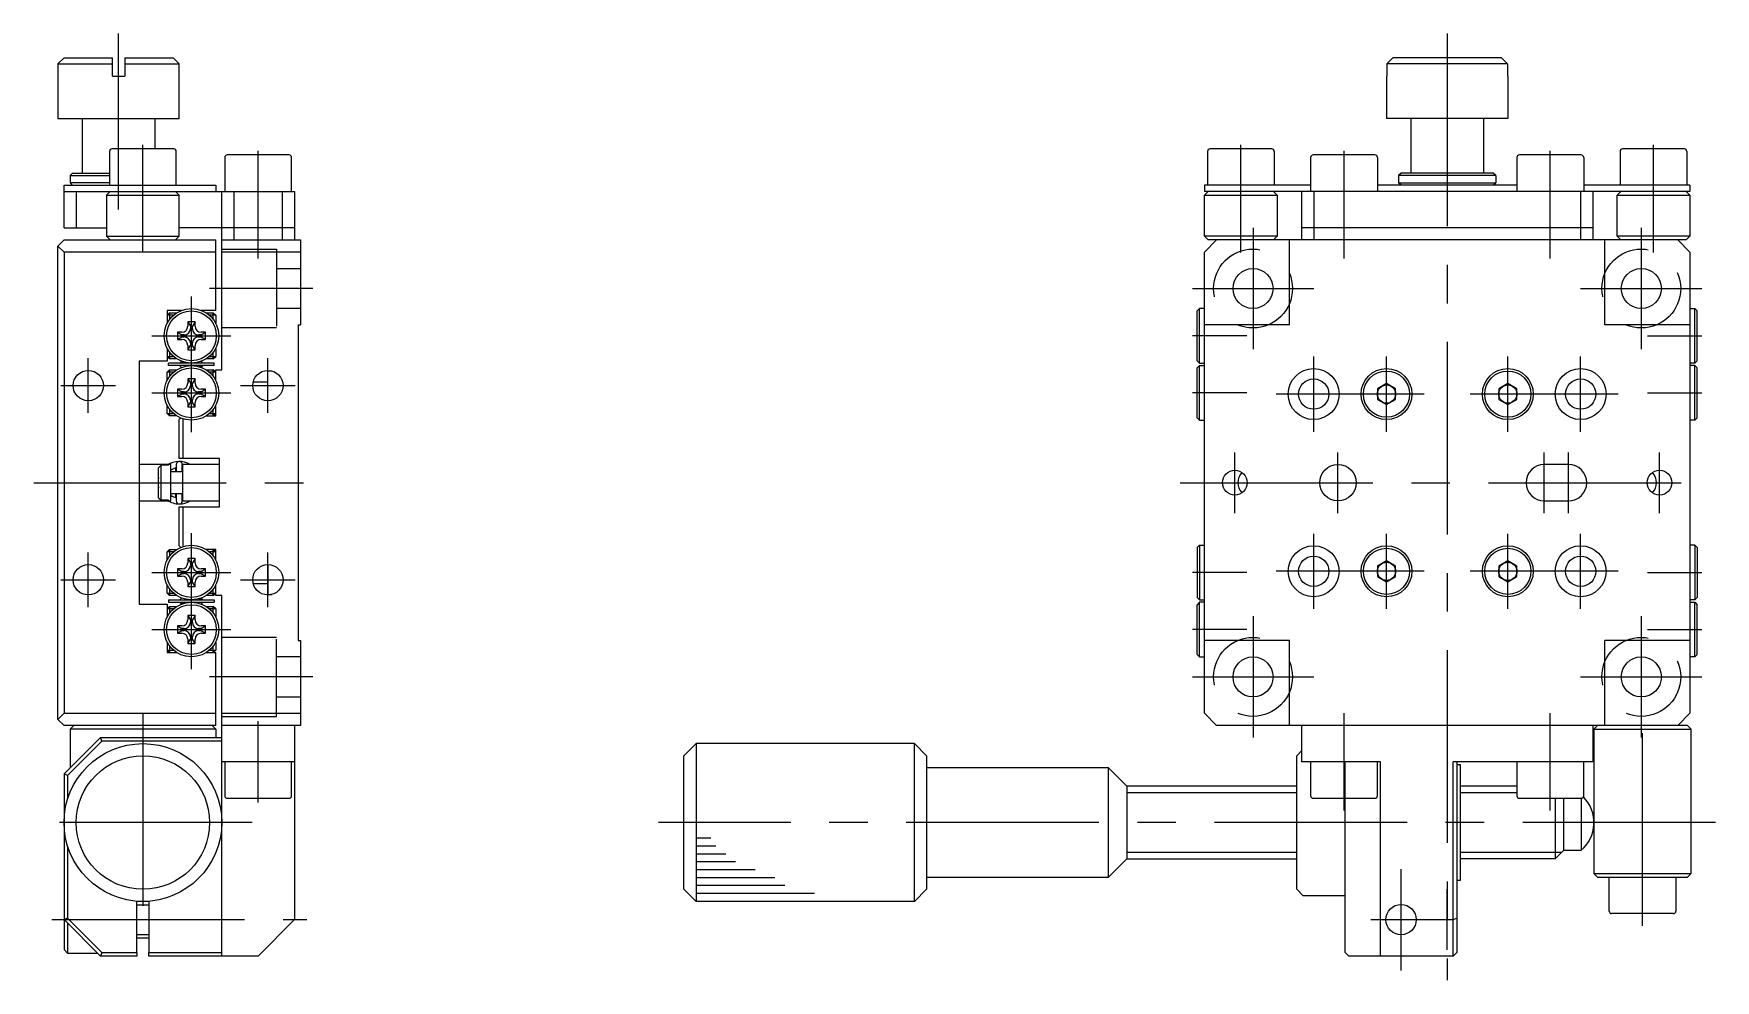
# Model space of a CAD drawing. Extents: x -2 to 350, y -8 to 197.
# Drawn here: x 211.3 to 349.9, y 63.1 to 141.1 of the extents above; entities that cross this region are included whole.
import ezdxf

# ---------------------------------------------------------------- set-up
doc = ezdxf.new("R2010")
doc.units = 0
doc.header["$LTSCALE"] = 0.5
doc.linetypes.add('CENTER', pattern=[50.8, 31.75, -6.35, 6.35, -6.35])
doc.linetypes.add('DASHED', pattern=[19.05, 12.7, -6.35])
for name, color, linetype in [('MSM_CENTER', 1, 'CENTER'), ('MSM_CONTINUOUS', 7, 'CONTINUOUS'), ('MSM_DASHED', 4, 'DASHED'), ('MSM_NARROW', 5, 'CONTINUOUS')]:
    doc.layers.add(name, color=color, linetype=linetype)

msp = doc.modelspace()

# ---------------------------------------------------------------- linework, layer by layer
at = {"layer": 'MSM_CENTER'}
for p, q in [((218.35, 126.59), (218.35, 141.09)), ((327.84, 141.09), (327.84, 63.09)), ((220.35, 123.06), (220.35, 131.94)), ((310.84, 123.06), (310.84, 131.94)), ((344.84, 123.06), (344.84, 131.94)), ((229.85, 122.56), (229.85, 131.44)), ((319.34, 122.56), (319.34, 131.44)), ((336.34, 122.56), (336.34, 131.44)), ((311.84, 125.09), (311.84, 115.09)), ((343.84, 125.09), (343.84, 115.09)), ((224.35, 108.24), (224.35, 119.44)), ((234.35, 120.09), (225.85, 120.09)), ((306.84, 120.09), (316.84, 120.09)), ((338.84, 120.09), (348.84, 120.09)), ((221.1, 116.19), (227.6, 116.19)), ((311.34, 116.19), (306.84, 116.19)), ((344.34, 116.19), (348.84, 116.19)), ((215.85, 109.84), (215.85, 114.34)), ((230.65, 109.84), (230.65, 114.34)), ((316.84, 108.29), (316.84, 114.49)), ((322.84, 108.29), (322.84, 114.49)), ((332.84, 108.29), (332.84, 114.49)), ((338.84, 108.29), (338.84, 114.49)), ((213.6, 112.09), (218.1, 112.09)), ((221.1, 111.49), (227.6, 111.49)), ((228.4, 112.09), (232.9, 112.09)), ((311.34, 111.49), (306.84, 111.49)), ((325.94, 111.39), (313.74, 111.39)), ((341.94, 111.39), (329.74, 111.39)), ((344.34, 111.49), (348.84, 111.49)), ((310.34, 101.59), (310.34, 106.59)), ((318.84, 101.59), (318.84, 106.59)), ((335.84, 101.59), (335.84, 106.59)), ((337.84, 101.59), (337.84, 106.59)), ((345.34, 101.59), (345.34, 106.59)), ((211.35, 104.09), (235.15, 104.09)), ((305.84, 104.09), (349.84, 104.09)), ((224.35, 88.74), (224.35, 99.94)), ((316.84, 93.69), (316.84, 99.89)), ((322.84, 93.69), (322.84, 99.89)), ((332.84, 93.69), (332.84, 99.89)), ((338.84, 93.69), (338.84, 99.89)), ((215.85, 93.84), (215.85, 98.34)), ((230.65, 93.84), (230.65, 98.34)), ((213.6, 96.09), (218.1, 96.09)), ((221.1, 96.69), (227.6, 96.69)), ((228.4, 96.09), (232.9, 96.09)), ((311.34, 96.69), (306.84, 96.69)), ((325.94, 96.79), (313.74, 96.79)), ((341.94, 96.79), (329.74, 96.79)), ((344.34, 96.69), (348.84, 96.69)), ((311.84, 93.09), (311.84, 83.09)), ((343.84, 93.09), (343.84, 83.09)), ((221.1, 91.99), (227.6, 91.99)), ((311.34, 91.99), (306.84, 91.99)), ((344.34, 91.99), (348.84, 91.99)), ((234.35, 88.09), (225.85, 88.09)), ((306.84, 88.09), (316.84, 88.09)), ((338.84, 88.09), (348.84, 88.09)), ((220.35, 85.09), (220.35, 67.09)), ((319.34, 77.09), (319.34, 85.09)), ((336.34, 77.09), (336.34, 85.09)), ((343.94, 67.59), (343.94, 85.09)), ((229.85, 77.74), (229.85, 84.44)), ((229.35, 76.09), (211.35, 76.09)), ((349.94, 76.09), (262.84, 76.09)), ((324.04, 63.91), (324.04, 72.26)), ((327.84, 65.59), (327.84, 70.59)), ((212.85, 68.09), (233.85, 68.09)), ((321.54, 68.09), (326.54, 68.09))]:
    msp.add_line(p, q, dxfattribs=at)
at = {"layer": 'MSM_CONTINUOUS'}
for p, q in [((213.85, 139.09), (213.35, 138.59)), ((213.85, 139.09), (217.85, 139.09)), ((217.85, 137.59), (217.85, 139.09)), ((218.85, 139.09), (222.85, 139.09)), ((218.85, 139.09), (218.85, 137.59)), ((222.85, 139.09), (223.35, 138.59)), ((323.37, 139.09), (322.87, 138.59)), ((332.32, 139.09), (323.37, 139.09)), ((332.32, 139.09), (332.82, 138.59)), ((213.35, 138.59), (213.35, 134.09)), ((213.35, 138.59), (217.85, 138.59)), ((217.85, 137.59), (218.85, 137.59)), ((218.85, 138.59), (223.35, 138.59)), ((223.35, 134.09), (223.35, 138.59)), ((322.84, 137.59), (322.84, 134.09)), ((322.87, 137.59), (322.84, 137.59)), ((332.82, 138.59), (322.87, 138.59)), ((322.87, 138.59), (322.87, 137.59)), ((332.82, 138.59), (332.82, 137.59)), ((332.84, 137.59), (332.82, 137.59)), ((332.84, 137.59), (332.84, 134.09)), ((213.35, 134.09), (223.35, 134.09)), ((215.35, 134.09), (215.35, 129.59)), ((221.35, 131.59), (221.35, 134.09)), ((332.84, 134.09), (322.84, 134.09)), ((324.84, 134.09), (324.84, 129.59)), ((330.84, 134.09), (330.84, 129.59)), ((217.6, 131.39), (217.6, 128.59)), ((222.9, 131.59), (217.8, 131.59)), ((223.1, 128.59), (223.1, 131.39)), ((227.1, 130.89), (227.1, 128.09)), ((232.4, 131.09), (227.3, 131.09)), ((232.6, 128.09), (232.6, 130.89)), ((308.09, 131.39), (308.09, 128.59)), ((313.39, 131.59), (308.29, 131.59)), ((313.59, 131.39), (313.59, 128.59)), ((316.59, 130.89), (316.59, 128.09)), ((321.89, 131.09), (316.79, 131.09)), ((322.09, 130.89), (322.09, 128.09)), ((333.59, 130.89), (333.59, 128.09)), ((338.89, 131.09), (333.79, 131.09)), ((339.09, 130.89), (339.09, 128.09)), ((342.09, 131.39), (342.09, 128.59)), ((347.39, 131.59), (342.29, 131.59)), ((347.59, 131.39), (347.59, 128.59)), ((214.35, 129.39), (214.55, 129.59)), ((214.35, 129.39), (214.35, 128.79)), ((214.35, 129.39), (217.6, 129.39)), ((214.55, 129.59), (217.6, 129.59)), ((324.04, 129.59), (323.84, 129.39)), ((323.84, 129.39), (323.84, 128.79)), ((331.84, 129.39), (323.84, 129.39)), ((331.64, 129.59), (324.04, 129.59)), ((331.84, 129.39), (331.64, 129.59)), ((331.84, 129.39), (331.84, 128.79)), ((213.85, 128.59), (226.35, 128.59)), ((213.85, 125.09), (213.85, 128.59)), ((213.85, 128.09), (232.85, 128.09)), ((214.55, 128.59), (214.35, 128.79)), ((217.6, 128.79), (214.35, 128.79)), ((214.85, 128.09), (214.85, 125.09)), ((217.35, 127.79), (217.65, 128.09)), ((217.35, 127.79), (217.35, 124.39)), ((217.35, 127.79), (223.35, 127.79)), ((223.35, 127.79), (223.05, 128.09)), ((223.35, 124.39), (223.35, 127.79)), ((226.35, 128.59), (226.35, 128.09)), ((226.85, 113.39), (226.85, 128.09)), ((227.85, 128.09), (227.85, 124.09)), ((231.85, 124.09), (231.85, 128.09)), ((232.85, 128.09), (232.85, 124.09)), ((307.84, 128.59), (307.84, 128.09)), ((316.59, 128.59), (307.84, 128.59)), ((347.84, 128.09), (307.84, 128.09)), ((307.84, 127.79), (308.14, 128.09)), ((307.84, 124.39), (307.84, 127.79)), ((307.84, 127.79), (313.84, 127.79)), ((313.54, 128.09), (313.84, 127.79)), ((313.84, 127.79), (313.84, 124.39)), ((313.84, 127.79), (313.84, 127.79)), ((315.84, 128.09), (315.84, 124.09)), ((316.84, 128.09), (316.84, 124.09)), ((333.59, 128.59), (322.09, 128.59)), ((324.04, 128.59), (323.84, 128.79)), ((323.84, 128.79), (331.84, 128.79)), ((331.64, 128.59), (331.84, 128.79)), ((338.84, 128.09), (338.84, 124.09)), ((347.84, 128.59), (339.09, 128.59)), ((339.84, 128.09), (339.84, 124.09)), ((341.84, 127.79), (342.14, 128.09)), ((341.84, 124.39), (341.84, 127.79)), ((341.84, 127.79), (347.84, 127.79)), ((347.54, 128.09), (347.84, 127.79)), ((347.84, 128.59), (347.84, 128.09)), ((347.84, 127.79), (347.84, 124.39)), ((347.84, 127.79), (347.84, 127.79)), ((213.85, 125.09), (217.35, 125.09)), ((232.85, 125.09), (223.35, 125.09)), ((339.84, 125.09), (315.84, 125.09)), ((213.35, 123.59), (213.85, 124.09)), ((213.85, 123.09), (213.35, 123.59)), ((213.35, 84.59), (213.35, 123.59)), ((213.85, 124.09), (226.35, 124.09)), ((217.35, 124.39), (223.35, 124.39)), ((217.65, 124.09), (217.35, 124.39)), ((223.35, 124.39), (223.05, 124.09)), ((226.35, 118.29), (226.35, 124.09)), ((226.85, 124.09), (233.35, 124.09)), ((233.35, 124.09), (233.35, 117.09)), ((308.14, 124.09), (307.84, 124.39)), ((313.84, 124.39), (307.84, 124.39)), ((308.84, 124.09), (307.84, 123.09)), ((347.54, 124.09), (308.14, 124.09)), ((313.84, 124.39), (313.54, 124.09)), ((314.84, 117.09), (314.84, 124.09)), ((340.84, 117.09), (340.84, 124.09)), ((342.14, 124.09), (341.84, 124.39)), ((347.84, 124.39), (341.84, 124.39)), ((347.84, 123.09), (346.84, 124.09)), ((347.84, 124.39), (347.54, 124.09)), ((213.85, 123.09), (213.85, 85.09)), ((226.35, 123.09), (213.85, 123.09)), ((233.35, 123.09), (226.85, 123.09)), ((307.84, 85.09), (307.84, 123.09)), ((347.84, 123.09), (347.84, 85.09)), ((223.54, 118.29), (222.35, 118.29)), ((222.35, 118.29), (222.35, 117.22)), ((222.55, 118.09), (222.35, 117.89)), ((222.87, 117.89), (222.35, 117.89)), ((222.55, 118.09), (222.55, 117.54)), ((222.55, 118.09), (223.14, 118.09)), ((223.45, 118.29), (223.47, 118.26)), ((226.35, 118.29), (225.15, 118.29)), ((225.22, 118.26), (225.25, 118.29)), ((225.55, 118.09), (226.15, 118.09)), ((226.35, 117.89), (225.82, 117.89)), ((226.15, 118.09), (226.35, 117.89)), ((226.15, 117.54), (226.15, 118.09)), ((226.35, 117.89), (226.35, 117.22)), ((307.44, 118.44), (307.24, 118.24)), ((307.24, 114.14), (307.24, 118.24)), ((307.84, 118.44), (307.44, 118.44)), ((307.44, 113.94), (307.44, 118.44)), ((347.84, 118.44), (348.24, 118.44)), ((348.24, 118.44), (348.44, 118.24)), ((348.24, 113.94), (348.24, 118.44)), ((348.44, 114.14), (348.44, 118.24)), ((223.55, 116.49), (223.2, 116.49)), ((223.2, 116.49), (223.2, 115.89)), ((223.2, 116.49), (223.55, 116.27)), ((224.65, 117.34), (224.05, 117.34)), ((224.05, 117.34), (224.05, 116.99)), ((224.05, 117.34), (224.26, 116.98)), ((224.26, 116.98), (224.26, 116.77)), ((224.26, 116.98), (224.43, 116.98)), ((224.65, 117.34), (224.43, 116.98)), ((224.43, 116.77), (224.43, 116.98)), ((224.65, 116.99), (224.65, 117.34)), ((225.14, 116.27), (225.5, 116.49)), ((225.5, 116.49), (225.15, 116.49)), ((225.5, 115.89), (225.5, 116.49)), ((233.15, 117.09), (233.35, 117.09)), ((233.15, 117.09), (233.15, 91.09)), ((314.84, 117.09), (307.84, 117.09)), ((347.84, 117.09), (340.84, 117.09)), ((222.35, 115.16), (222.35, 114.09)), ((223.2, 115.89), (223.55, 116.1)), ((223.2, 115.89), (223.55, 115.89)), ((223.76, 116.27), (223.55, 116.27)), ((223.55, 116.27), (223.55, 116.1)), ((223.55, 116.1), (223.76, 116.1)), ((224.05, 115.39), (224.05, 115.04)), ((224.05, 115.04), (224.26, 115.39)), ((224.05, 115.04), (224.65, 115.04)), ((224.26, 115.6), (224.26, 115.39)), ((224.26, 115.39), (224.43, 115.39)), ((224.43, 115.39), (224.43, 115.6)), ((224.65, 115.04), (224.43, 115.39)), ((224.65, 115.04), (224.65, 115.39)), ((225.14, 116.27), (224.93, 116.27)), ((224.93, 116.1), (225.14, 116.1)), ((225.14, 116.27), (225.14, 116.1)), ((225.14, 116.1), (225.5, 115.89)), ((225.15, 115.89), (225.5, 115.89)), ((226.35, 115.16), (226.35, 114.49)), ((222.35, 114.09), (220.05, 114.09)), ((220.05, 114.09), (220.05, 94.09)), ((222.35, 114.49), (222.87, 114.49)), ((222.35, 114.49), (222.55, 114.29)), ((226.22, 113.94), (222.47, 113.94)), ((222.47, 113.74), (222.47, 113.94)), ((226.22, 113.74), (222.47, 113.74)), ((222.55, 114.84), (222.55, 114.29)), ((223.14, 114.29), (222.55, 114.29)), ((223.54, 114.09), (223.39, 113.94)), ((223.39, 113.94), (223.39, 113.94)), ((223.39, 113.94), (223.4, 113.94)), ((223.39, 113.74), (223.39, 113.73)), ((223.4, 113.74), (223.39, 113.73)), ((223.39, 113.73), (223.54, 113.59)), ((223.59, 114.07), (223.46, 113.94)), ((223.69, 114.03), (223.6, 113.94)), ((225, 113.64), (225.09, 113.74)), ((225.1, 113.61), (225.24, 113.74)), ((225.3, 113.94), (225.16, 114.09)), ((225.16, 113.59), (225.3, 113.73)), ((225.29, 113.94), (225.3, 113.94)), ((225.3, 113.73), (225.29, 113.74)), ((225.3, 113.94), (225.3, 113.94)), ((225.3, 113.73), (225.3, 113.74)), ((226.15, 114.29), (225.55, 114.29)), ((225.82, 114.49), (226.35, 114.49)), ((226.15, 114.29), (226.15, 114.84)), ((226.15, 114.29), (226.35, 114.49)), ((226.22, 113.74), (226.22, 113.94)), ((307.24, 114.14), (307.44, 113.94)), ((307.44, 113.74), (307.24, 113.54)), ((307.44, 113.94), (307.84, 113.94)), ((307.44, 113.74), (307.84, 113.74)), ((307.44, 109.24), (307.44, 113.74)), ((348.24, 113.94), (347.84, 113.94)), ((348.24, 113.74), (347.84, 113.74)), ((348.44, 114.14), (348.24, 113.94)), ((348.24, 113.74), (348.44, 113.54)), ((348.24, 109.24), (348.24, 113.74)), ((222.55, 113.39), (222.35, 113.19)), ((222.87, 113.19), (222.35, 113.19)), ((222.35, 112.52), (222.35, 113.19)), ((222.55, 113.39), (223.14, 113.39)), ((222.55, 113.39), (222.55, 112.84)), ((224.65, 112.64), (224.05, 112.64)), ((224.05, 112.64), (224.05, 112.29)), ((224.05, 112.64), (224.26, 112.28)), ((224.26, 112.28), (224.26, 112.07)), ((224.26, 112.28), (224.43, 112.28)), ((224.65, 112.64), (224.43, 112.28)), ((224.43, 112.07), (224.43, 112.28)), ((224.65, 112.29), (224.65, 112.64)), ((225.55, 113.39), (226.15, 113.39)), ((226.35, 113.19), (225.82, 113.19)), ((226.15, 112.84), (226.15, 113.39)), ((226.35, 113.19), (226.15, 113.39)), ((226.35, 112.52), (226.35, 113.39)), ((226.35, 113.39), (226.85, 113.39)), ((230.65, 112.38), (229.43, 112.38)), ((231, 113.28), (230.65, 113.28)), ((230.65, 110.84), (230.65, 113.28)), ((307.24, 109.44), (307.24, 113.54)), ((348.44, 109.44), (348.44, 113.54)), ((223.55, 111.79), (223.2, 111.79)), ((223.2, 111.79), (223.2, 111.19)), ((223.2, 111.79), (223.55, 111.57)), ((223.2, 111.19), (223.55, 111.4)), ((223.2, 111.19), (223.55, 111.19)), ((223.76, 111.57), (223.55, 111.57)), ((223.55, 111.57), (223.55, 111.4)), ((223.55, 111.4), (223.76, 111.4)), ((224.26, 110.9), (224.26, 110.69)), ((224.43, 110.69), (224.43, 110.9)), ((225.14, 111.57), (224.93, 111.57)), ((224.93, 111.4), (225.14, 111.4)), ((225.14, 111.57), (225.5, 111.79)), ((225.14, 111.57), (225.14, 111.4)), ((225.14, 111.4), (225.5, 111.19)), ((225.5, 111.79), (225.15, 111.79)), ((225.15, 111.19), (225.5, 111.19)), ((225.5, 111.19), (225.5, 111.79)), ((322.84, 112.25), (322.09, 111.82)), ((322.09, 111.82), (322.09, 110.95)), ((322.09, 110.95), (322.84, 110.52)), ((323.59, 111.82), (322.84, 112.25)), ((322.84, 110.52), (323.59, 110.95)), ((323.59, 110.95), (323.59, 111.82)), ((332.84, 112.25), (332.09, 111.82)), ((332.09, 111.82), (332.09, 110.95)), ((332.09, 110.95), (332.84, 110.52)), ((333.59, 111.82), (332.84, 112.25)), ((332.84, 110.52), (333.59, 110.95)), ((333.59, 110.95), (333.59, 111.82)), ((222.35, 109.79), (222.35, 110.46)), ((222.35, 109.79), (222.87, 109.79)), ((222.55, 109.59), (222.35, 109.79)), ((222.55, 110.14), (222.55, 109.59)), ((223.14, 109.59), (222.55, 109.59)), ((224.05, 110.69), (224.05, 110.34)), ((224.05, 110.34), (224.26, 110.69)), ((224.05, 110.34), (224.65, 110.34)), ((224.26, 110.69), (224.43, 110.69)), ((224.65, 110.34), (224.43, 110.69)), ((224.65, 110.34), (224.65, 110.69)), ((225.56, 109.59), (226.35, 109.59)), ((225.82, 109.79), (226.35, 109.79)), ((226.15, 109.59), (226.15, 110.14)), ((226.15, 109.59), (226.35, 109.79)), ((226.35, 109.59), (226.35, 110.45)), ((223.47, 109.41), (223.35, 109.29)), ((223.35, 106.09), (223.35, 109.29)), ((223.65, 109.35), (223.65, 106.09)), ((307.24, 109.44), (307.44, 109.24)), ((307.44, 109.24), (307.84, 109.24)), ((348.24, 109.24), (347.84, 109.24)), ((348.44, 109.44), (348.24, 109.24)), ((222.44, 105.59), (220.05, 105.59)), ((221.85, 105.53), (221.65, 105.32)), ((222.45, 105.53), (221.85, 105.53)), ((221.85, 102.64), (221.85, 105.53)), ((222.65, 105.59), (222.45, 105.59)), ((222.45, 105.53), (222.45, 105.59)), ((222.65, 102.59), (222.65, 105.59)), ((223.1, 105.59), (223.1, 104.99)), ((226.65, 106.09), (223.35, 106.09)), ((223.6, 104.99), (223.6, 105.59)), ((226.65, 105.59), (223.65, 105.59)), ((223.65, 102.59), (223.65, 105.59)), ((226.65, 102.09), (226.65, 106.09)), ((337.84, 105.59), (335.84, 105.59)), ((221.65, 102.85), (221.65, 105.32)), ((223.65, 104.99), (222.65, 104.99)), ((223.05, 105.3), (223.05, 104.99)), ((220.05, 102.59), (222.44, 102.59)), ((221.65, 102.85), (221.85, 102.64)), ((222.45, 102.64), (221.85, 102.64)), ((222.45, 102.59), (222.45, 102.64)), ((222.45, 102.59), (222.65, 102.59)), ((222.65, 103.19), (223.65, 103.19)), ((223.05, 103.19), (223.05, 102.87)), ((223.1, 103.19), (223.1, 102.59)), ((223.6, 102.59), (223.6, 103.19)), ((223.65, 102.59), (226.65, 102.59)), ((335.84, 102.59), (337.84, 102.59)), ((223.35, 102.09), (226.65, 102.09)), ((223.35, 98.89), (223.35, 102.09)), ((223.65, 102.09), (223.65, 98.83)), ((222.35, 98.39), (222.55, 98.59)), ((222.55, 98.59), (222.55, 98.04)), ((222.55, 98.59), (223.14, 98.59)), ((223.47, 98.76), (223.35, 98.89)), ((226.35, 98.59), (225.55, 98.59)), ((226.15, 98.04), (226.15, 98.59)), ((226.35, 98.39), (226.15, 98.59)), ((226.35, 97.72), (226.35, 98.59)), ((307.24, 98.74), (307.44, 98.94)), ((307.24, 98.74), (307.24, 94.64)), ((307.44, 98.94), (307.84, 98.94)), ((307.44, 98.94), (307.44, 94.44)), ((348.24, 98.94), (347.84, 98.94)), ((348.24, 98.94), (348.24, 94.44)), ((348.44, 98.74), (348.24, 98.94)), ((348.44, 98.74), (348.44, 94.64)), ((222.87, 98.39), (222.35, 98.39)), ((222.35, 97.72), (222.35, 98.39)), ((224.65, 97.84), (224.05, 97.84)), ((224.05, 97.84), (224.05, 97.49)), ((224.05, 97.84), (224.26, 97.48)), ((224.26, 97.48), (224.26, 97.27)), ((224.26, 97.48), (224.43, 97.48)), ((224.65, 97.84), (224.43, 97.48)), ((224.43, 97.27), (224.43, 97.48)), ((224.65, 97.49), (224.65, 97.84)), ((226.35, 98.39), (225.82, 98.39)), ((230.65, 97.34), (230.65, 94.89)), ((322.84, 97.65), (322.09, 97.22)), ((322.09, 97.22), (322.09, 96.35)), ((323.59, 97.22), (322.84, 97.65)), ((323.59, 96.35), (323.59, 97.22)), ((332.84, 97.65), (332.09, 97.22)), ((332.09, 97.22), (332.09, 96.36)), ((333.59, 97.22), (332.84, 97.65)), ((333.59, 96.36), (333.59, 97.22)), ((222.35, 94.99), (222.35, 95.66)), ((223.55, 96.99), (223.2, 96.99)), ((223.2, 96.99), (223.2, 96.39)), ((223.2, 96.99), (223.55, 96.77)), ((223.2, 96.39), (223.55, 96.6)), ((223.2, 96.39), (223.55, 96.39)), ((223.76, 96.77), (223.55, 96.77)), ((223.55, 96.77), (223.55, 96.6)), ((223.55, 96.6), (223.76, 96.6)), ((224.05, 95.89), (224.05, 95.54)), ((224.05, 95.54), (224.26, 95.89)), ((224.26, 96.1), (224.26, 95.89)), ((224.26, 95.89), (224.43, 95.89)), ((224.43, 95.89), (224.43, 96.1)), ((224.65, 95.54), (224.43, 95.89)), ((224.65, 95.54), (224.65, 95.89)), ((225.14, 96.77), (224.93, 96.77)), ((224.93, 96.6), (225.14, 96.6)), ((225.14, 96.77), (225.5, 96.99)), ((225.14, 96.77), (225.14, 96.6)), ((225.14, 96.6), (225.5, 96.39)), ((225.5, 96.99), (225.15, 96.99)), ((225.15, 96.39), (225.5, 96.39)), ((225.5, 96.39), (225.5, 96.99)), ((226.35, 94.79), (226.35, 95.66)), ((229.43, 95.79), (230.65, 95.79)), ((322.09, 96.35), (322.84, 95.92)), ((322.84, 95.92), (323.59, 96.35)), ((332.09, 96.36), (332.84, 95.92)), ((332.84, 95.92), (333.59, 96.36)), ((222.35, 94.99), (222.87, 94.99)), ((222.35, 94.99), (222.55, 94.79)), ((222.47, 94.44), (222.47, 94.24)), ((222.47, 94.44), (224.29, 94.44)), ((222.55, 95.34), (222.55, 94.79)), ((223.14, 94.79), (222.55, 94.79)), ((223.54, 94.59), (223.39, 94.44)), ((223.39, 94.44), (223.39, 94.44)), ((223.39, 94.44), (223.4, 94.44)), ((224.05, 95.54), (224.65, 95.54)), ((224.4, 94.44), (226.22, 94.44)), ((225.09, 94.44), (225, 94.53)), ((225.24, 94.44), (225.1, 94.57)), ((225.3, 94.44), (225.16, 94.59)), ((225.29, 94.44), (225.3, 94.44)), ((225.3, 94.44), (225.3, 94.44)), ((226.15, 94.79), (225.55, 94.79)), ((225.82, 94.99), (226.35, 94.99)), ((226.15, 94.79), (226.15, 95.34)), ((226.15, 94.79), (226.35, 94.99)), ((226.22, 94.44), (226.22, 94.24)), ((226.85, 94.79), (226.35, 94.79)), ((226.85, 65.09), (226.85, 94.79)), ((230.65, 94.89), (231, 94.89)), ((307.44, 94.44), (307.24, 94.64)), ((307.44, 94.44), (307.84, 94.44)), ((348.24, 94.44), (347.84, 94.44)), ((348.24, 94.44), (348.44, 94.64)), ((220.05, 94.09), (222.35, 94.09)), ((222.35, 94.09), (222.35, 93.02)), ((222.55, 93.89), (222.35, 93.69)), ((222.87, 93.69), (222.35, 93.69)), ((222.47, 94.24), (226.22, 94.24)), ((222.55, 93.89), (222.55, 93.34)), ((222.55, 93.89), (223.14, 93.89)), ((223.39, 94.24), (223.39, 94.23)), ((223.4, 94.24), (223.39, 94.23)), ((223.39, 94.23), (223.54, 94.09)), ((223.59, 94.11), (223.46, 94.24)), ((223.69, 94.14), (223.6, 94.24)), ((224.65, 93.14), (224.05, 93.14)), ((224.05, 93.14), (224.05, 92.79)), ((224.05, 93.14), (224.26, 92.78)), ((224.65, 93.14), (224.43, 92.78)), ((224.65, 92.79), (224.65, 93.14)), ((225.16, 94.09), (225.3, 94.23)), ((225.3, 94.23), (225.29, 94.24)), ((225.3, 94.23), (225.3, 94.24)), ((225.55, 93.89), (226.15, 93.89)), ((226.35, 93.69), (225.82, 93.69)), ((226.15, 93.34), (226.15, 93.89)), ((226.35, 93.69), (226.15, 93.89)), ((226.35, 93.69), (226.35, 93.02)), ((307.44, 94.24), (307.24, 94.04)), ((307.24, 89.94), (307.24, 94.04)), ((307.84, 94.24), (307.44, 94.24)), ((307.44, 89.74), (307.44, 94.24)), ((347.84, 94.24), (348.24, 94.24)), ((348.24, 94.24), (348.44, 94.04)), ((348.24, 89.74), (348.24, 94.24)), ((348.44, 89.94), (348.44, 94.04)), ((223.55, 92.29), (223.2, 92.29)), ((223.2, 92.29), (223.2, 91.69)), ((223.2, 92.29), (223.55, 92.07)), ((223.2, 91.69), (223.55, 91.9)), ((223.2, 91.69), (223.55, 91.69)), ((223.76, 92.07), (223.55, 92.07)), ((223.55, 92.07), (223.55, 91.9)), ((223.55, 91.9), (223.76, 91.9)), ((224.26, 92.78), (224.26, 92.57)), ((224.26, 92.78), (224.43, 92.78)), ((224.43, 92.57), (224.43, 92.78)), ((225.14, 92.07), (224.93, 92.07)), ((224.93, 91.9), (225.14, 91.9)), ((225.14, 92.07), (225.5, 92.29)), ((225.14, 92.07), (225.14, 91.9)), ((225.14, 91.9), (225.5, 91.69)), ((225.5, 92.29), (225.15, 92.29)), ((225.15, 91.69), (225.5, 91.69)), ((225.5, 91.69), (225.5, 92.29)), ((222.35, 90.96), (222.35, 90.09)), ((222.35, 90.29), (222.87, 90.29)), ((222.35, 90.29), (222.55, 90.09)), ((222.55, 90.64), (222.55, 90.09)), ((224.05, 91.19), (224.05, 90.84)), ((224.05, 90.84), (224.26, 91.19)), ((224.05, 90.84), (224.65, 90.84)), ((224.26, 91.4), (224.26, 91.19)), ((224.26, 91.19), (224.43, 91.19)), ((224.43, 91.19), (224.43, 91.4)), ((224.65, 90.84), (224.43, 91.19)), ((224.65, 90.84), (224.65, 91.19)), ((225.82, 90.29), (226.35, 90.29)), ((226.15, 90.09), (226.15, 90.64)), ((226.35, 90.29), (226.15, 90.09)), ((226.35, 90.96), (226.35, 90.29)), ((233.15, 91.09), (233.35, 91.09)), ((233.35, 91.09), (233.35, 84.09)), ((314.84, 91.09), (307.84, 91.09)), ((314.84, 84.09), (314.84, 91.09)), ((347.84, 91.09), (340.84, 91.09)), ((340.84, 84.09), (340.84, 91.09)), ((222.35, 90.09), (223.14, 90.09)), ((225.55, 90.09), (226.35, 90.09)), ((226.35, 84.09), (226.35, 90.09)), ((307.24, 89.94), (307.44, 89.74)), ((307.44, 89.74), (307.84, 89.74)), ((348.24, 89.74), (347.84, 89.74)), ((348.44, 89.94), (348.24, 89.74)), ((213.85, 85.09), (213.35, 84.59)), ((213.85, 84.09), (213.35, 84.59)), ((213.85, 85.09), (226.35, 85.09)), ((226.85, 85.09), (233.35, 85.09)), ((307.84, 85.09), (308.84, 84.09)), ((346.84, 84.09), (347.84, 85.09)), ((347.84, 85.09), (347.84, 85.09)), ((226.35, 84.09), (213.85, 84.09)), ((214.35, 83.79), (214.65, 84.09)), ((214.35, 83.79), (214.35, 80.59)), ((226.35, 83.79), (214.35, 83.79)), ((226.05, 84.09), (226.35, 83.79)), ((226.35, 83.79), (226.35, 83.09)), ((233.35, 84.09), (226.85, 84.09)), ((232.85, 84.09), (232.85, 68.09)), ((347.64, 84.09), (308.84, 84.09)), ((315.84, 84.09), (315.84, 81.09)), ((339.84, 84.09), (339.84, 81.09)), ((339.94, 83.79), (340.24, 84.09)), ((339.94, 83.79), (339.94, 71.89)), ((339.94, 83.79), (347.94, 83.79)), ((347.94, 83.79), (347.64, 84.09)), ((347.94, 71.89), (347.94, 83.79)), ((213.85, 80.09), (216.85, 83.09)), ((216.97, 82.79), (214.15, 79.96)), ((216.97, 82.79), (216.85, 83.09)), ((216.85, 83.09), (226.85, 83.09)), ((226.85, 82.79), (216.97, 82.79)), ((265.94, 82.59), (264.94, 81.59)), ((283.94, 82.59), (265.94, 82.59)), ((265.94, 82.59), (265.94, 69.59)), ((283.94, 69.59), (283.94, 82.59)), ((284.94, 81.59), (283.94, 82.59)), ((315.44, 81.59), (315.84, 81.99)), ((232.85, 81.09), (226.85, 81.09)), ((227.1, 81.09), (227.1, 78.29)), ((232.6, 78.29), (232.6, 81.09)), ((264.94, 70.59), (264.94, 81.59)), ((284.94, 81.59), (284.94, 70.59)), ((299.94, 80.59), (284.94, 80.59)), ((301.44, 79.09), (299.94, 80.59)), ((299.94, 71.59), (299.94, 80.59)), ((315.44, 70.59), (315.44, 81.59)), ((322.34, 81.09), (315.84, 81.09)), ((316.59, 81.09), (316.59, 78.29)), ((319.44, 65.39), (319.44, 81.09)), ((322.09, 78.29), (322.09, 81.09)), ((322.34, 65.09), (322.34, 81.09)), ((339.84, 81.09), (328.34, 81.09)), ((328.34, 65.09), (328.34, 81.09)), ((328.64, 81.09), (328.64, 65.39)), ((328.94, 80.84), (328.64, 80.84)), ((328.94, 71.34), (328.94, 80.84)), ((333.59, 81.09), (333.59, 78.29)), ((339.09, 78.29), (339.09, 81.09)), ((214.15, 79.96), (213.85, 80.09)), ((213.85, 80.09), (213.85, 65.64)), ((214.15, 79.96), (214.15, 78.04)), ((301.44, 79.09), (301.44, 73.09)), ((315.44, 79.09), (301.44, 79.09)), ((333.59, 79.09), (328.94, 79.09)), ((227.3, 78.09), (229.85, 78.09)), ((229.85, 78.09), (232.4, 78.09)), ((316.79, 78.09), (321.89, 78.09)), ((333.79, 78.09), (338.89, 78.09)), ((336.74, 78.09), (336.74, 73.09)), ((337.44, 78.09), (337.44, 73.79)), ((338.87, 78.09), (338.87, 73.79)), ((214.15, 74.14), (214.15, 68.21)), ((337.44, 73.79), (336.74, 73.09)), ((338.87, 73.79), (337.44, 73.79)), ((299.94, 71.59), (301.44, 73.09)), ((301.44, 73.09), (315.44, 73.09)), ((336.74, 73.09), (328.94, 73.09)), ((284.94, 71.59), (299.94, 71.59)), ((328.64, 71.34), (328.94, 71.34)), ((340.24, 71.59), (339.94, 71.89)), ((339.94, 71.89), (347.94, 71.89)), ((340.24, 71.59), (347.64, 71.59)), ((341.19, 68.79), (341.19, 71.59)), ((346.69, 71.59), (346.69, 68.79)), ((347.64, 71.59), (347.94, 71.89)), ((219.85, 65.39), (219.85, 69.61)), ((220.85, 69.59), (219.85, 69.59)), ((220.1, 69.59), (220.1, 69.59)), ((220.6, 69.59), (220.6, 69.59)), ((220.85, 69.61), (220.85, 65.39)), ((265.94, 69.59), (264.94, 70.59)), ((283.94, 69.59), (265.94, 69.59)), ((284.94, 70.59), (283.94, 69.59)), ((315.44, 70.59), (315.94, 70.09)), ((315.94, 70.09), (319.44, 70.09)), ((214.15, 68.21), (213.85, 68.09)), ((216.85, 65.09), (213.85, 68.09)), ((214.15, 68.21), (216.97, 65.39)), ((232.85, 68.09), (229.85, 65.09)), ((322.34, 68.09), (322.79, 68.09)), ((325.29, 68.09), (328.34, 68.09)), ((328.34, 68.09), (328.64, 68.21)), ((346.49, 68.59), (341.39, 68.59)), ((214.15, 67.79), (214.15, 65.34)), ((219.85, 66.59), (220.85, 66.59)), ((213.85, 65.64), (214.15, 65.34)), ((214.15, 65.34), (216.6, 65.34)), ((216.97, 65.39), (216.85, 65.09)), ((216.97, 65.39), (219.85, 65.39)), ((219.85, 65.39), (219.85, 65.09)), ((220.85, 65.39), (226.85, 65.39)), ((220.85, 65.09), (220.85, 65.39)), ((319.44, 65.39), (319.74, 65.09)), ((328.34, 65.09), (328.64, 65.39)), ((219.85, 65.09), (216.85, 65.09)), ((229.85, 65.09), (220.85, 65.09)), ((328.34, 65.09), (319.74, 65.09))]:
    msp.add_line(p, q, dxfattribs=at)
for centre, radius in [((311.84, 120.09), 1.65), ((343.84, 120.09), 1.65), ((224.35, 116.19), 2.25), ((224.35, 116.19), 2.05), ((224.35, 111.49), 2.25), ((215.85, 112.09), 1.25), ((224.35, 111.49), 2.05), ((230.65, 112.09), 1.25), ((316.84, 111.39), 2.1), ((316.84, 111.39), 1.25), ((322.84, 111.39), 2.1), ((322.84, 111.39), 1.9), ((332.84, 111.39), 2.1), ((332.84, 111.39), 1.9), ((338.84, 111.39), 2.1), ((338.84, 111.39), 1.25), ((322.84, 111.39), 0.75), ((332.84, 111.39), 0.75), ((318.84, 104.09), 1.5), ((310.34, 104.09), 1.02), ((345.34, 104.09), 1.02), ((224.35, 96.69), 2.25), ((224.35, 96.69), 2.05), ((316.84, 96.79), 2.1), ((322.84, 96.79), 2.1), ((322.84, 96.79), 1.9), ((332.84, 96.79), 2.1), ((332.84, 96.79), 1.9), ((338.84, 96.79), 2.1), ((215.85, 96.09), 1.25), ((215.85, 96.09), 1.25), ((230.65, 96.09), 1.25), ((316.84, 96.79), 1.25), ((322.84, 96.79), 0.75), ((332.84, 96.79), 0.75), ((338.84, 96.79), 1.25), ((224.35, 91.99), 2.25), ((224.35, 91.99), 2.05), ((311.84, 88.09), 1.65), ((343.84, 88.09), 1.65), ((220.35, 76.09), 6.5), ((220.35, 76.09), 5.5), ((324.04, 68.09), 1.25)]:
    msp.add_circle(centre, radius, dxfattribs=at)
for centre, radius, start, end in [((217.8, 131.39), 0.2, 90, 180), ((222.9, 131.39), 0.2, 0, 90), ((227.3, 130.89), 0.2, 90, 180), ((232.4, 130.89), 0.2, 0, 90), ((308.29, 131.39), 0.2, 90, 180), ((313.39, 131.39), 0.2, 0, 90), ((316.79, 130.89), 0.2, 90, 180), ((321.89, 130.89), 0.2, 0, 90), ((333.79, 130.89), 0.2, 90, 180), ((338.89, 130.89), 0.2, 0, 90), ((342.29, 131.39), 0.2, 90, 180), ((347.39, 131.39), 0.2, 0, 90), ((223.55, 116.99), 0.5, 270, 0), ((223.76, 116.77), 0.5, 270, 0), ((224.93, 116.77), 0.5, 180, 270), ((225.15, 116.99), 0.5, 180, 270), ((223.55, 115.39), 0.5, 0, 90), ((223.76, 115.6), 0.5, 0, 90), ((224.93, 115.6), 0.5, 90, 180), ((225.15, 115.39), 0.5, 90, 180), ((223.55, 112.29), 0.5, 270, 0), ((225.15, 112.29), 0.5, 180, 270), ((223.55, 110.69), 0.5, 0, 90), ((223.76, 112.07), 0.5, 270, 0), ((223.76, 110.9), 0.5, 0, 90), ((224.93, 112.07), 0.5, 180, 270), ((224.93, 110.9), 0.5, 90, 180), ((225.15, 110.69), 0.5, 90, 180), ((223.35, 104.09), 1.75, 59.0813, 124.2226), ((223.35, 105.59), 0.25, 0, 180), ((335.84, 104.09), 1.5, 90, 270), ((337.84, 104.09), 1.5, 270, 90), ((223.35, 104.09), 1.75, 166.2708, 193.7292), ((223.35, 104.09), 1.25, 101.537, 124.0558), ((223.35, 104.09), 1.25, 76.1135, 78.4631), ((311.84, 104.09), 1.25, 137.4341, 222.5659), ((343.84, 104.09), 1.25, 317.4846, 42.6163), ((223.35, 104.09), 1.75, 235.7006, 270), ((223.35, 104.09), 1.25, 235.9442, 258.463), ((223.35, 102.59), 0.25, 180, 0), ((223.35, 104.09), 1.75, 270, 301.0865), ((223.35, 104.09), 1.25, 281.5369, 283.8865), ((223.55, 97.49), 0.5, 270, 0), ((223.76, 97.27), 0.5, 270, 0), ((224.93, 97.27), 0.5, 180, 270), ((225.15, 97.49), 0.5, 180, 270), ((223.55, 95.89), 0.5, 0, 90), ((223.76, 96.1), 0.5, 0, 90), ((224.93, 96.1), 0.5, 90, 180), ((225.15, 95.89), 0.5, 90, 180), ((223.55, 92.79), 0.5, 270, 0), ((223.55, 91.19), 0.5, 0, 90), ((223.76, 92.57), 0.5, 270, 0), ((223.76, 91.4), 0.5, 0, 90), ((224.93, 92.57), 0.5, 180, 270), ((224.93, 91.4), 0.5, 90, 180), ((225.15, 92.79), 0.5, 180, 270), ((225.15, 91.19), 0.5, 90, 180), ((227.3, 78.29), 0.2, 180, 270), ((232.4, 78.29), 0.2, 270, 0), ((316.79, 78.29), 0.2, 180, 270), ((321.89, 78.29), 0.2, 270, 0), ((333.79, 78.29), 0.2, 180, 270), ((336.94, 76.09), 3, 309.9445, 44.767), ((338.89, 78.29), 0.2, 270, 0), ((341.39, 68.79), 0.2, 180, 270), ((346.49, 68.79), 0.2, 270, 0)]:
    msp.add_arc(centre, radius, start, end, dxfattribs=at)
at = {"layer": 'MSM_DASHED'}
for p, q in [((226.85, 123.34), (231.35, 123.34)), ((231.35, 123.34), (231.35, 116.84)), ((231.35, 121.74), (233.35, 121.74)), ((233.35, 118.44), (231.35, 118.44)), ((231.35, 116.84), (226.85, 116.84)), ((231.35, 91.34), (226.85, 91.34)), ((231.35, 84.84), (231.35, 91.34)), ((233.35, 89.74), (231.35, 89.74)), ((231.35, 86.44), (233.35, 86.44)), ((226.85, 84.84), (231.35, 84.84))]:
    msp.add_line(p, q, dxfattribs=at)
for centre in [(311.84, 120.09), (343.84, 120.09), (311.84, 88.09), (343.84, 88.09)]:
    msp.add_circle(centre, 3.25, dxfattribs=at)
at = {"layer": 'MSM_NARROW'}
for p, q in [((315.44, 78.55), (301.44, 78.55)), ((333.59, 78.55), (328.94, 78.55)), ((267.16, 74.79), (265.94, 74.79)), ((267.57, 74.14), (265.94, 74.14)), ((268.38, 73.49), (265.94, 73.49)), ((315.44, 73.63), (301.44, 73.63)), ((337.28, 73.63), (328.94, 73.63)), ((269.19, 72.84), (265.94, 72.84)), ((270.82, 72.19), (265.94, 72.19)), ((272.44, 71.54), (265.94, 71.54)), ((273.26, 70.89), (265.94, 70.89)), ((219.85, 69.32), (220.85, 69.32)), ((275.69, 70.24), (265.94, 70.24)), ((219.85, 66.86), (220.85, 66.86))]:
    msp.add_line(p, q, dxfattribs=at)

doc.saveas('drawing.dxf')
